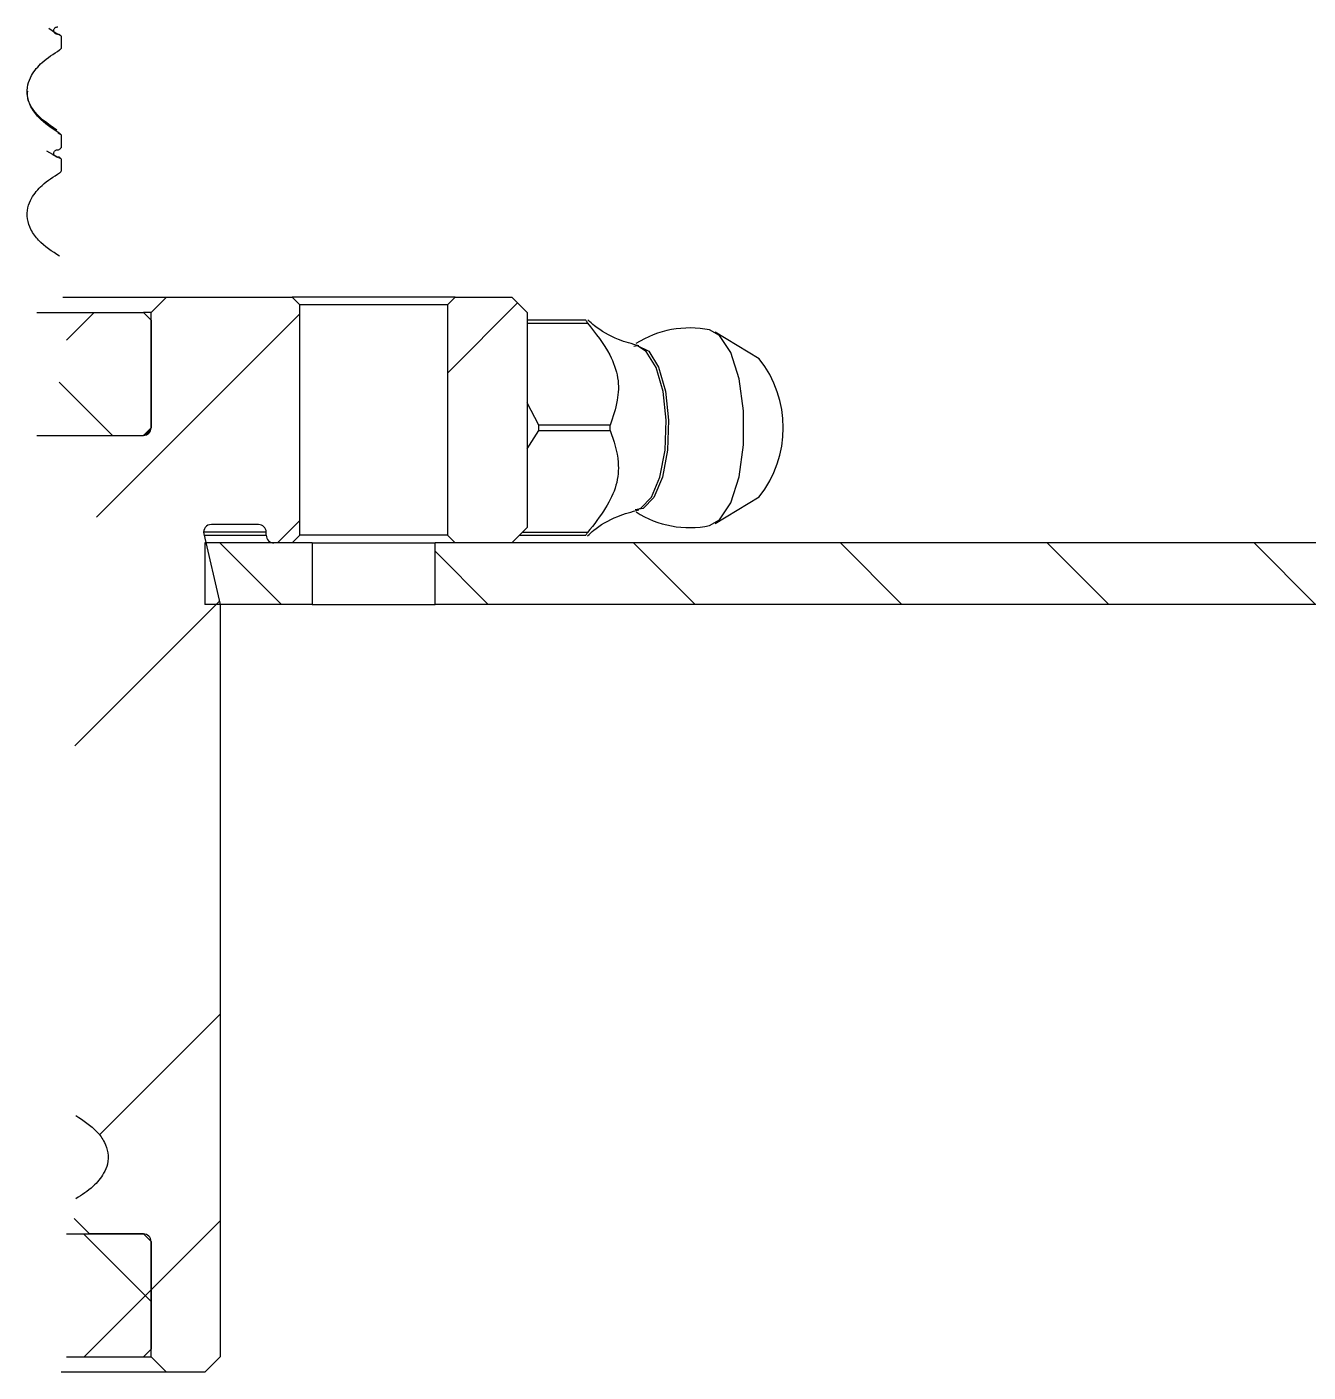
# Model space of a CAD drawing. Header units: millimetres. Extents: x 15 to 1184, y 5 to 1288.
# Drawn here: x 376.85 to 404.66, y 1127.61 to 1156.81 of the extents above; entities that cross this region are included whole.
import ezdxf

# ---------------------------------------------------------------- set-up
doc = ezdxf.new("R2010")
doc.units = ezdxf.units.MM

msp = doc.modelspace()

# ---------------------------------------------------------------- hatches: boundary and pattern name
at = {"linetype": 'Continuous', "lineweight": 18}
h = msp.add_hatch(dxfattribs=at)
h.set_pattern_fill('ANSI31', angle=90, style=0)
edge = h.paths.add_edge_path(flags=0)
edge.add_line((447.042, 1146.101), (447.042, 1178.943))
edge.add_line((447.042, 1178.943), (445.709, 1178.943))
edge.add_line((445.709, 1178.943), (445.709, 1146.101))
edge.add_arc((445.218, 1146.101), 0.491, 270, 360, ccw=False)
edge.add_line((445.218, 1145.61), (385.709, 1145.61))
edge.add_line((385.709, 1145.61), (385.709, 1144.277))
edge.add_line((385.709, 1144.277), (445.218, 1144.277))
edge.add_arc((445.218, 1146.101), 1.824, 270, 360)
h = msp.add_hatch(dxfattribs=at)
h.set_pattern_fill('ANSI32', angle=3e-322, style=0)
edge = h.paths.add_edge_path(flags=0)
edge.add_spline(control_points=[(377.875, 1146.562), (377.878, 1146.553), (377.881, 1146.545), (377.887, 1146.537), (377.892, 1146.53), (377.898, 1146.523), (377.905, 1146.518), (377.907, 1146.516), (377.91, 1146.515), (377.912, 1146.514)], knot_values=[0, 0, 0, 0, 0.00004, 0.00004, 0.00004, 0.00008, 0.00008, 0.00008, 0.000092, 0.000092, 0.000092, 0.000092], weights=[1, 1, 1, 1, 1, 1, 1, 1, 1, 1], degree=3, periodic=0)
edge.add_spline(control_points=[(377.912, 1146.514), (378.077, 1146.417), (378.236, 1146.302), (378.366, 1146.161), (378.43, 1146.092), (378.487, 1146.015), (378.53, 1145.931), (378.566, 1145.86), (378.593, 1145.782), (378.605, 1145.702), (378.616, 1145.622), (378.612, 1145.539), (378.594, 1145.46), (378.577, 1145.39), (378.549, 1145.322), (378.513, 1145.259), (378.453, 1145.152), (378.371, 1145.057), (378.282, 1144.975), (378.17, 1144.871), (378.043, 1144.783), (377.912, 1144.706)], knot_values=[0, 0, 0, 0, 0.000863, 0.000863, 0.000863, 0.001283, 0.001283, 0.001283, 0.001643, 0.001643, 0.001643, 0.002005, 0.002005, 0.002005, 0.002329, 0.002329, 0.002329, 0.002877, 0.002877, 0.002877, 0.003559, 0.003559, 0.003559, 0.003559], weights=[1, 1, 1, 1, 1, 1, 1, 1, 1, 1, 1, 1, 1, 1, 1, 1, 1, 1, 1, 1, 1, 1], degree=3, periodic=0)
edge.add_spline(control_points=[(377.912, 1144.706), (377.904, 1144.702), (377.897, 1144.696), (377.891, 1144.689), (377.886, 1144.682), (377.881, 1144.674), (377.878, 1144.666), (377.877, 1144.664), (377.876, 1144.661), (377.875, 1144.658)], knot_values=[0, 0, 0, 0, 0.00004, 0.00004, 0.00004, 0.00008, 0.00008, 0.00008, 0.000092, 0.000092, 0.000092, 0.000092], weights=[1, 1, 1, 1, 1, 1, 1, 1, 1, 1], degree=3, periodic=0)
edge.add_line((377.875, 1144.658), (377.875, 1143.895))
edge.add_spline(control_points=[(377.875, 1143.895), (377.878, 1143.886), (377.881, 1143.878), (377.887, 1143.871), (377.892, 1143.863), (377.898, 1143.857), (377.905, 1143.851), (377.907, 1143.85), (377.91, 1143.848), (377.912, 1143.847)], knot_values=[0, 0, 0, 0, 0.00004, 0.00004, 0.00004, 0.00008, 0.00008, 0.00008, 0.000092, 0.000092, 0.000092, 0.000092], weights=[1, 1, 1, 1, 1, 1, 1, 1, 1, 1], degree=3, periodic=0)
edge.add_spline(control_points=[(377.912, 1143.847), (378.077, 1143.75), (378.236, 1143.635), (378.366, 1143.494), (378.43, 1143.425), (378.487, 1143.348), (378.53, 1143.264), (378.566, 1143.193), (378.593, 1143.115), (378.605, 1143.035), (378.616, 1142.956), (378.612, 1142.872), (378.594, 1142.794), (378.577, 1142.723), (378.549, 1142.655), (378.513, 1142.592), (378.453, 1142.485), (378.371, 1142.391), (378.282, 1142.308), (378.17, 1142.205), (378.043, 1142.117), (377.912, 1142.04)], knot_values=[0, 0, 0, 0, 0.000863, 0.000863, 0.000863, 0.001283, 0.001283, 0.001283, 0.001643, 0.001643, 0.001643, 0.002005, 0.002005, 0.002005, 0.002329, 0.002329, 0.002329, 0.002877, 0.002877, 0.002877, 0.003559, 0.003559, 0.003559, 0.003559], weights=[1, 1, 1, 1, 1, 1, 1, 1, 1, 1, 1, 1, 1, 1, 1, 1, 1, 1, 1, 1, 1, 1], degree=3, periodic=0)
edge.add_spline(control_points=[(377.912, 1142.04), (377.904, 1142.035), (377.897, 1142.029), (377.891, 1142.022), (377.886, 1142.016), (377.881, 1142.008), (377.878, 1141.999), (377.877, 1141.997), (377.876, 1141.994), (377.875, 1141.992)], knot_values=[0, 0, 0, 0, 0.00004, 0.00004, 0.00004, 0.00008, 0.00008, 0.00008, 0.000092, 0.000092, 0.000092, 0.000092], weights=[1, 1, 1, 1, 1, 1, 1, 1, 1, 1], degree=3, periodic=0)
edge.add_line((377.875, 1141.992), (377.875, 1141.228))
edge.add_spline(control_points=[(377.875, 1141.228), (377.878, 1141.22), (377.881, 1141.211), (377.887, 1141.204), (377.892, 1141.197), (377.898, 1141.19), (377.905, 1141.185), (377.907, 1141.183), (377.91, 1141.182), (377.912, 1141.18)], knot_values=[0, 0, 0, 0, 0.00004, 0.00004, 0.00004, 0.00008, 0.00008, 0.00008, 0.000092, 0.000092, 0.000092, 0.000092], weights=[1, 1, 1, 1, 1, 1, 1, 1, 1, 1], degree=3, periodic=0)
edge.add_spline(control_points=[(377.912, 1141.18), (378.077, 1141.083), (378.236, 1140.969), (378.366, 1140.828), (378.43, 1140.758), (378.487, 1140.681), (378.53, 1140.598), (378.566, 1140.526), (378.593, 1140.448), (378.605, 1140.369), (378.616, 1140.289), (378.612, 1140.206), (378.594, 1140.127), (378.577, 1140.057), (378.549, 1139.988), (378.513, 1139.925), (378.453, 1139.819), (378.371, 1139.724), (378.282, 1139.641), (378.17, 1139.538), (378.043, 1139.45), (377.912, 1139.373)], knot_values=[0, 0, 0, 0, 0.000863, 0.000863, 0.000863, 0.001283, 0.001283, 0.001283, 0.001643, 0.001643, 0.001643, 0.002005, 0.002005, 0.002005, 0.002329, 0.002329, 0.002329, 0.002877, 0.002877, 0.002877, 0.003559, 0.003559, 0.003559, 0.003559], weights=[1, 1, 1, 1, 1, 1, 1, 1, 1, 1, 1, 1, 1, 1, 1, 1, 1, 1, 1, 1, 1, 1], degree=3, periodic=0)
edge.add_spline(control_points=[(377.912, 1139.373), (377.904, 1139.368), (377.897, 1139.363), (377.891, 1139.356), (377.886, 1139.349), (377.881, 1139.341), (377.878, 1139.333), (377.877, 1139.33), (377.876, 1139.328), (377.875, 1139.325)], knot_values=[0, 0, 0, 0, 0.00004, 0.00004, 0.00004, 0.00008, 0.00008, 0.00008, 0.000092, 0.000092, 0.000092, 0.000092], weights=[1, 1, 1, 1, 1, 1, 1, 1, 1, 1], degree=3, periodic=0)
edge.add_line((377.875, 1139.325), (377.875, 1138.562))
edge.add_spline(control_points=[(377.875, 1138.562), (377.878, 1138.553), (377.881, 1138.545), (377.887, 1138.537), (377.892, 1138.53), (377.898, 1138.523), (377.905, 1138.518), (377.907, 1138.516), (377.91, 1138.515), (377.912, 1138.514)], knot_values=[0, 0, 0, 0, 0.00004, 0.00004, 0.00004, 0.00008, 0.00008, 0.00008, 0.000092, 0.000092, 0.000092, 0.000092], weights=[1, 1, 1, 1, 1, 1, 1, 1, 1, 1], degree=3, periodic=0)
edge.add_spline(control_points=[(377.912, 1138.514), (378.077, 1138.417), (378.236, 1138.302), (378.366, 1138.161), (378.43, 1138.092), (378.487, 1138.015), (378.53, 1137.931), (378.566, 1137.86), (378.593, 1137.782), (378.605, 1137.702), (378.616, 1137.622), (378.612, 1137.539), (378.594, 1137.46), (378.577, 1137.39), (378.549, 1137.322), (378.513, 1137.259), (378.453, 1137.152), (378.371, 1137.057), (378.282, 1136.975), (378.17, 1136.871), (378.043, 1136.783), (377.912, 1136.706)], knot_values=[0, 0, 0, 0, 0.000863, 0.000863, 0.000863, 0.001283, 0.001283, 0.001283, 0.001643, 0.001643, 0.001643, 0.002005, 0.002005, 0.002005, 0.002329, 0.002329, 0.002329, 0.002877, 0.002877, 0.002877, 0.003559, 0.003559, 0.003559, 0.003559], weights=[1, 1, 1, 1, 1, 1, 1, 1, 1, 1, 1, 1, 1, 1, 1, 1, 1, 1, 1, 1, 1, 1], degree=3, periodic=0)
edge.add_spline(control_points=[(377.912, 1136.706), (377.904, 1136.702), (377.897, 1136.696), (377.891, 1136.689), (377.886, 1136.682), (377.881, 1136.674), (377.878, 1136.666), (377.877, 1136.664), (377.876, 1136.661), (377.875, 1136.658)], knot_values=[0, 0, 0, 0, 0.00004, 0.00004, 0.00004, 0.00008, 0.00008, 0.00008, 0.000092, 0.000092, 0.000092, 0.000092], weights=[1, 1, 1, 1, 1, 1, 1, 1, 1, 1], degree=3, periodic=0)
edge.add_line((377.875, 1136.658), (377.875, 1135.895))
edge.add_spline(control_points=[(377.875, 1135.895), (377.878, 1135.886), (377.881, 1135.878), (377.887, 1135.871), (377.892, 1135.863), (377.898, 1135.857), (377.905, 1135.851), (377.907, 1135.85), (377.91, 1135.848), (377.912, 1135.847)], knot_values=[0, 0, 0, 0, 0.00004, 0.00004, 0.00004, 0.00008, 0.00008, 0.00008, 0.000092, 0.000092, 0.000092, 0.000092], weights=[1, 1, 1, 1, 1, 1, 1, 1, 1, 1], degree=3, periodic=0)
edge.add_spline(control_points=[(377.912, 1135.847), (378.077, 1135.75), (378.236, 1135.635), (378.366, 1135.494), (378.43, 1135.425), (378.487, 1135.348), (378.53, 1135.264), (378.566, 1135.193), (378.593, 1135.115), (378.605, 1135.035), (378.616, 1134.956), (378.612, 1134.872), (378.594, 1134.794), (378.577, 1134.723), (378.549, 1134.655), (378.513, 1134.592), (378.453, 1134.485), (378.371, 1134.391), (378.282, 1134.308), (378.17, 1134.205), (378.043, 1134.117), (377.912, 1134.04)], knot_values=[0, 0, 0, 0, 0.000863, 0.000863, 0.000863, 0.001283, 0.001283, 0.001283, 0.001643, 0.001643, 0.001643, 0.002005, 0.002005, 0.002005, 0.002329, 0.002329, 0.002329, 0.002877, 0.002877, 0.002877, 0.003559, 0.003559, 0.003559, 0.003559], weights=[1, 1, 1, 1, 1, 1, 1, 1, 1, 1, 1, 1, 1, 1, 1, 1, 1, 1, 1, 1, 1, 1], degree=3, periodic=0)
edge.add_spline(control_points=[(377.912, 1134.04), (377.904, 1134.035), (377.897, 1134.029), (377.891, 1134.022), (377.886, 1134.016), (377.881, 1134.008), (377.878, 1133.999), (377.877, 1133.997), (377.876, 1133.994), (377.875, 1133.992)], knot_values=[0, 0, 0, 0, 0.00004, 0.00004, 0.00004, 0.00008, 0.00008, 0.00008, 0.000092, 0.000092, 0.000092, 0.000092], weights=[1, 1, 1, 1, 1, 1, 1, 1, 1, 1], degree=3, periodic=0)
edge.add_line((377.875, 1133.992), (377.875, 1133.228))
edge.add_spline(control_points=[(377.875, 1133.228), (377.878, 1133.22), (377.881, 1133.211), (377.887, 1133.204), (377.892, 1133.197), (377.898, 1133.19), (377.905, 1133.185), (377.907, 1133.183), (377.91, 1133.182), (377.912, 1133.18)], knot_values=[0, 0, 0, 0, 0.00004, 0.00004, 0.00004, 0.00008, 0.00008, 0.00008, 0.000092, 0.000092, 0.000092, 0.000092], weights=[1, 1, 1, 1, 1, 1, 1, 1, 1, 1], degree=3, periodic=0)
edge.add_spline(control_points=[(377.912, 1133.18), (378.077, 1133.083), (378.236, 1132.969), (378.366, 1132.828), (378.43, 1132.758), (378.487, 1132.681), (378.53, 1132.598), (378.566, 1132.526), (378.593, 1132.448), (378.605, 1132.369), (378.616, 1132.289), (378.612, 1132.206), (378.594, 1132.127), (378.577, 1132.057), (378.549, 1131.988), (378.513, 1131.925), (378.453, 1131.819), (378.371, 1131.724), (378.282, 1131.641), (378.17, 1131.538), (378.043, 1131.45), (377.912, 1131.373)], knot_values=[0, 0, 0, 0, 0.000863, 0.000863, 0.000863, 0.001283, 0.001283, 0.001283, 0.001643, 0.001643, 0.001643, 0.002005, 0.002005, 0.002005, 0.002329, 0.002329, 0.002329, 0.002877, 0.002877, 0.002877, 0.003559, 0.003559, 0.003559, 0.003559], weights=[1, 1, 1, 1, 1, 1, 1, 1, 1, 1, 1, 1, 1, 1, 1, 1, 1, 1, 1, 1, 1, 1], degree=3, periodic=0)
edge.add_spline(control_points=[(377.912, 1131.373), (377.904, 1131.368), (377.897, 1131.363), (377.891, 1131.356), (377.886, 1131.349), (377.881, 1131.341), (377.878, 1131.333), (377.877, 1131.33), (377.876, 1131.328), (377.875, 1131.325)], knot_values=[0, 0, 0, 0, 0.00004, 0.00004, 0.00004, 0.00008, 0.00008, 0.00008, 0.000092, 0.000092, 0.000092, 0.000092], weights=[1, 1, 1, 1, 1, 1, 1, 1, 1, 1], degree=3, periodic=0)
edge.add_line((377.875, 1131.325), (377.875, 1130.943))
edge.add_line((377.875, 1130.943), (378.209, 1130.61))
edge.add_line((378.209, 1130.61), (379.375, 1130.61))
edge.add_arc((379.375, 1130.443), 0.167, 0, 90, ccw=False)
edge.add_line((379.542, 1130.443), (379.542, 1127.943))
edge.add_line((379.542, 1127.943), (379.875, 1127.61))
edge.add_line((379.875, 1127.61), (380.709, 1127.61))
edge.add_line((380.709, 1127.61), (381.042, 1127.943))
edge.add_line((381.042, 1127.943), (381.042, 1144.277))
edge.add_line((381.042, 1144.277), (380.689, 1145.806))
edge.add_arc((380.851, 1145.843), 0.167, 90, 192.9946, ccw=False)
edge.add_line((380.851, 1146.01), (381.875, 1146.01))
edge.add_arc((381.875, 1145.843), 0.167, 0, 90, ccw=False)
edge.add_line((382.042, 1145.843), (382.042, 1145.777))
edge.add_arc((382.209, 1145.777), 0.167, 180, 270)
edge.add_line((382.209, 1145.61), (382.609, 1145.61))
edge.add_line((382.609, 1145.61), (382.775, 1145.777))
edge.add_line((382.775, 1145.777), (382.775, 1150.777))
edge.add_line((382.775, 1150.777), (382.609, 1150.943))
edge.add_line((382.609, 1150.943), (379.875, 1150.943))
edge.add_line((379.875, 1150.943), (379.542, 1150.61))
edge.add_line((379.542, 1150.61), (379.542, 1148.11))
edge.add_arc((379.375, 1148.11), 0.167, 270, 360, ccw=False)
edge.add_line((379.375, 1147.943), (378.523, 1147.943))
edge.add_spline(control_points=[(378.523, 1147.943), (378.52, 1147.937), (378.517, 1147.931), (378.513, 1147.925), (378.453, 1147.819), (378.371, 1147.724), (378.282, 1147.641), (378.17, 1147.538), (378.043, 1147.45), (377.912, 1147.373)], knot_values=[0.002298, 0.002298, 0.002298, 0.002298, 0.002329, 0.002329, 0.002329, 0.002877, 0.002877, 0.002877, 0.003559, 0.003559, 0.003559, 0.003559], weights=[1, 1, 1, 1, 1, 1, 1, 1, 1, 1], degree=3, periodic=0)
edge.add_spline(control_points=[(377.912, 1147.373), (377.904, 1147.368), (377.897, 1147.363), (377.891, 1147.356), (377.886, 1147.349), (377.881, 1147.341), (377.878, 1147.333), (377.877, 1147.33), (377.876, 1147.328), (377.875, 1147.325)], knot_values=[0, 0, 0, 0, 0.00004, 0.00004, 0.00004, 0.00008, 0.00008, 0.00008, 0.000092, 0.000092, 0.000092, 0.000092], weights=[1, 1, 1, 1, 1, 1, 1, 1, 1, 1], degree=3, periodic=0)
edge.add_line((377.875, 1147.325), (377.875, 1146.562))
h = msp.add_hatch(dxfattribs=at)
h.set_pattern_fill('ANSI32', angle=3e-322, style=0)
h.paths.add_polyline_path([(387.709, 1145.943), (387.709, 1150.61), (387.375, 1150.943), (386.142, 1150.943), (385.975, 1150.777), (385.975, 1145.777), (386.142, 1145.61), (387.375, 1145.61)], flags=0)
h = msp.add_hatch(dxfattribs=at)
h.set_pattern_fill('ANSI37', angle=90, style=0)
edge = h.paths.add_edge_path(flags=0)
edge.add_line((379.375, 1147.943), (379.542, 1148.11))
edge.add_line((379.542, 1148.11), (379.542, 1150.443))
edge.add_line((379.542, 1150.443), (379.375, 1150.61))
edge.add_line((379.375, 1150.61), (377.06, 1150.61))
edge.add_spline(control_points=[(377.06, 1150.61), (377.104, 1150.529), (377.16, 1150.454), (377.223, 1150.386), (377.353, 1150.246), (377.512, 1150.133), (377.678, 1150.037)], knot_values=[0.002318, 0.002318, 0.002318, 0.002318, 0.002732, 0.002732, 0.002732, 0.003597, 0.003597, 0.003597, 0.003597], weights=[1, 1, 1, 1, 1, 1, 1], degree=3, periodic=0)
edge.add_spline(control_points=[(377.678, 1150.037), (377.685, 1150.033), (377.691, 1150.028), (377.696, 1150.022), (377.701, 1150.017), (377.705, 1150.011), (377.709, 1150.005)], knot_values=[0, 0, 0, 0, 0.000035, 0.000035, 0.000035, 0.000067, 0.000067, 0.000067, 0.000067], weights=[1, 1, 1, 1, 1, 1, 1], degree=3, periodic=0)
edge.add_line((377.709, 1150.005), (377.709, 1149.723))
edge.add_spline(control_points=[(377.709, 1149.723), (377.708, 1149.722), (377.707, 1149.721), (377.706, 1149.72), (377.702, 1149.712), (377.696, 1149.705), (377.689, 1149.7), (377.682, 1149.694), (377.674, 1149.69), (377.666, 1149.687), (377.657, 1149.684), (377.648, 1149.682), (377.64, 1149.682)], knot_values=[0, 0, 0, 0, 0.000007, 0.000007, 0.000007, 0.000047, 0.000047, 0.000047, 0.000087, 0.000087, 0.000087, 0.000128, 0.000128, 0.000128, 0.000128], weights=[1, 1, 1, 1, 1, 1, 1, 1, 1, 1, 1, 1, 1], degree=3, periodic=0)
edge.add_spline(control_points=[(377.64, 1149.682), (377.638, 1149.682), (377.637, 1149.682), (377.636, 1149.682), (377.635, 1149.682), (377.634, 1149.682), (377.634, 1149.682), (377.633, 1149.682), (377.632, 1149.682), (377.632, 1149.682)], knot_values=[0, 0, 0, 0, 0.000006, 0.000006, 0.000006, 0.000009, 0.000009, 0.000009, 0.000012, 0.000012, 0.000012, 0.000012], weights=[1, 1, 1, 1, 1, 1, 1, 1, 1, 1], degree=3, periodic=0)
edge.add_spline(control_points=[(377.632, 1149.682), (377.629, 1149.682), (377.626, 1149.682), (377.623, 1149.682), (377.614, 1149.681), (377.606, 1149.678), (377.598, 1149.674), (377.59, 1149.671), (377.582, 1149.665), (377.576, 1149.659), (377.569, 1149.653), (377.564, 1149.645), (377.56, 1149.637), (377.556, 1149.629), (377.554, 1149.62), (377.553, 1149.611), (377.552, 1149.602), (377.553, 1149.593), (377.555, 1149.584), (377.557, 1149.575), (377.56, 1149.567), (377.565, 1149.559), (377.57, 1149.552), (377.576, 1149.545), (377.583, 1149.54), (377.59, 1149.534), (377.598, 1149.53), (377.606, 1149.527), (377.614, 1149.524), (377.623, 1149.523), (377.632, 1149.523)], knot_values=[0, 0, 0, 0, 0.000012, 0.000012, 0.000012, 0.000053, 0.000053, 0.000053, 0.000094, 0.000094, 0.000094, 0.000135, 0.000135, 0.000135, 0.000176, 0.000176, 0.000176, 0.000216, 0.000216, 0.000216, 0.000257, 0.000257, 0.000257, 0.000297, 0.000297, 0.000297, 0.000338, 0.000338, 0.000338, 0.000378, 0.000378, 0.000378, 0.000378], weights=[1, 1, 1, 1, 1, 1, 1, 1, 1, 1, 1, 1, 1, 1, 1, 1, 1, 1, 1, 1, 1, 1, 1, 1, 1, 1, 1, 1, 1, 1, 1], degree=3, periodic=0)
edge.add_spline(control_points=[(377.632, 1149.523), (377.633, 1149.523), (377.635, 1149.523), (377.636, 1149.523), (377.637, 1149.523), (377.637, 1149.523), (377.638, 1149.523), (377.639, 1149.523), (377.639, 1149.523), (377.64, 1149.523)], knot_values=[0, 0, 0, 0, 0.000006, 0.000006, 0.000006, 0.000009, 0.000009, 0.000009, 0.000012, 0.000012, 0.000012, 0.000012], weights=[1, 1, 1, 1, 1, 1, 1, 1, 1, 1], degree=3, periodic=0)
edge.add_spline(control_points=[(377.64, 1149.523), (377.65, 1149.523), (377.659, 1149.521), (377.668, 1149.518), (377.677, 1149.514), (377.685, 1149.51), (377.691, 1149.504), (377.698, 1149.498), (377.704, 1149.491), (377.709, 1149.484)], knot_values=[0, 0, 0, 0, 0.000043, 0.000043, 0.000043, 0.000083, 0.000083, 0.000083, 0.000123, 0.000123, 0.000123, 0.000123], weights=[1, 1, 1, 1, 1, 1, 1, 1, 1, 1], degree=3, periodic=0)
edge.add_line((377.709, 1149.484), (377.709, 1149.215))
edge.add_spline(control_points=[(377.709, 1149.215), (377.705, 1149.208), (377.7, 1149.202), (377.695, 1149.196), (377.69, 1149.191), (377.684, 1149.187), (377.678, 1149.183)], knot_values=[0, 0, 0, 0, 0.000035, 0.000035, 0.000035, 0.000067, 0.000067, 0.000067, 0.000067], weights=[1, 1, 1, 1, 1, 1, 1], degree=3, periodic=0)
edge.add_spline(control_points=[(377.678, 1149.183), (377.543, 1149.105), (377.413, 1149.015), (377.299, 1148.91), (377.21, 1148.827), (377.129, 1148.733), (377.07, 1148.627), (377.034, 1148.564), (377.006, 1148.495), (376.99, 1148.424), (376.971, 1148.345), (376.968, 1148.261), (376.98, 1148.181), (376.992, 1148.101), (377.019, 1148.022), (377.056, 1147.951), (377.058, 1147.948), (377.059, 1147.946), (377.06, 1147.943)], knot_values=[0, 0, 0, 0, 0.000701, 0.000701, 0.000701, 0.001248, 0.001248, 0.001248, 0.001575, 0.001575, 0.001575, 0.001941, 0.001941, 0.001941, 0.002305, 0.002305, 0.002305, 0.002318, 0.002318, 0.002318, 0.002318], weights=[1, 1, 1, 1, 1, 1, 1, 1, 1, 1, 1, 1, 1, 1, 1, 1, 1, 1, 1], degree=3, periodic=0)
edge.add_line((377.06, 1147.943), (379.375, 1147.943))
h = msp.add_hatch(dxfattribs=at)
h.set_pattern_fill('ANSI31', angle=90, style=0)
h.paths.add_polyline_path([(383.042, 1145.61), (380.709, 1145.61), (380.709, 1144.277), (383.042, 1144.277)], flags=0)
h = msp.add_hatch(dxfattribs=at)
h.set_pattern_fill('ANSI37', angle=90, style=0)
edge = h.paths.add_edge_path(flags=0)
edge.add_line((379.542, 1130.443), (379.375, 1130.61))
edge.add_line((379.375, 1130.61), (377.709, 1130.61))
edge.add_line((377.709, 1130.61), (377.709, 1130.548))
edge.add_spline(control_points=[(377.709, 1130.548), (377.705, 1130.541), (377.7, 1130.535), (377.695, 1130.529), (377.69, 1130.524), (377.684, 1130.52), (377.678, 1130.516)], knot_values=[0, 0, 0, 0, 0.000035, 0.000035, 0.000035, 0.000067, 0.000067, 0.000067, 0.000067], weights=[1, 1, 1, 1, 1, 1, 1], degree=3, periodic=0)
edge.add_spline(control_points=[(377.678, 1130.516), (377.543, 1130.438), (377.413, 1130.349), (377.299, 1130.243), (377.21, 1130.16), (377.129, 1130.066), (377.07, 1129.96), (377.034, 1129.897), (377.006, 1129.828), (376.99, 1129.758), (376.971, 1129.678), (376.968, 1129.594), (376.98, 1129.514), (376.992, 1129.434), (377.019, 1129.356), (377.056, 1129.284), (377.1, 1129.2), (377.158, 1129.123), (377.223, 1129.053), (377.353, 1128.913), (377.512, 1128.799), (377.678, 1128.703)], knot_values=[0, 0, 0, 0, 0.000701, 0.000701, 0.000701, 0.001248, 0.001248, 0.001248, 0.001575, 0.001575, 0.001575, 0.001941, 0.001941, 0.001941, 0.002305, 0.002305, 0.002305, 0.002732, 0.002732, 0.002732, 0.003597, 0.003597, 0.003597, 0.003597], weights=[1, 1, 1, 1, 1, 1, 1, 1, 1, 1, 1, 1, 1, 1, 1, 1, 1, 1, 1, 1, 1, 1], degree=3, periodic=0)
edge.add_spline(control_points=[(377.678, 1128.703), (377.685, 1128.7), (377.691, 1128.695), (377.696, 1128.689), (377.701, 1128.684), (377.705, 1128.678), (377.709, 1128.672)], knot_values=[0, 0, 0, 0, 0.000035, 0.000035, 0.000035, 0.000067, 0.000067, 0.000067, 0.000067], weights=[1, 1, 1, 1, 1, 1, 1], degree=3, periodic=0)
edge.add_line((377.709, 1128.672), (377.709, 1128.39))
edge.add_spline(control_points=[(377.709, 1128.39), (377.708, 1128.389), (377.707, 1128.388), (377.706, 1128.386), (377.702, 1128.379), (377.696, 1128.372), (377.689, 1128.366), (377.682, 1128.361), (377.674, 1128.356), (377.666, 1128.353), (377.657, 1128.351), (377.648, 1128.349), (377.64, 1128.349)], knot_values=[0, 0, 0, 0, 0.000007, 0.000007, 0.000007, 0.000047, 0.000047, 0.000047, 0.000087, 0.000087, 0.000087, 0.000128, 0.000128, 0.000128, 0.000128], weights=[1, 1, 1, 1, 1, 1, 1, 1, 1, 1, 1, 1, 1], degree=3, periodic=0)
edge.add_spline(control_points=[(377.64, 1128.349), (377.638, 1128.349), (377.637, 1128.349), (377.636, 1128.349), (377.635, 1128.349), (377.634, 1128.349), (377.634, 1128.349), (377.633, 1128.349), (377.632, 1128.349), (377.632, 1128.349)], knot_values=[0, 0, 0, 0, 0.000006, 0.000006, 0.000006, 0.000009, 0.000009, 0.000009, 0.000012, 0.000012, 0.000012, 0.000012], weights=[1, 1, 1, 1, 1, 1, 1, 1, 1, 1], degree=3, periodic=0)
edge.add_spline(control_points=[(377.632, 1128.349), (377.629, 1128.349), (377.626, 1128.349), (377.623, 1128.348), (377.614, 1128.347), (377.606, 1128.345), (377.598, 1128.341), (377.59, 1128.337), (377.582, 1128.332), (377.576, 1128.326), (377.569, 1128.319), (377.564, 1128.312), (377.56, 1128.304), (377.556, 1128.295), (377.554, 1128.287), (377.553, 1128.278), (377.552, 1128.269), (377.553, 1128.259), (377.555, 1128.251), (377.557, 1128.242), (377.56, 1128.234), (377.565, 1128.226), (377.57, 1128.219), (377.576, 1128.212), (377.583, 1128.206), (377.59, 1128.201), (377.598, 1128.197), (377.606, 1128.194), (377.614, 1128.191), (377.623, 1128.189), (377.632, 1128.189)], knot_values=[0, 0, 0, 0, 0.000012, 0.000012, 0.000012, 0.000053, 0.000053, 0.000053, 0.000094, 0.000094, 0.000094, 0.000135, 0.000135, 0.000135, 0.000176, 0.000176, 0.000176, 0.000216, 0.000216, 0.000216, 0.000257, 0.000257, 0.000257, 0.000297, 0.000297, 0.000297, 0.000338, 0.000338, 0.000338, 0.000378, 0.000378, 0.000378, 0.000378], weights=[1, 1, 1, 1, 1, 1, 1, 1, 1, 1, 1, 1, 1, 1, 1, 1, 1, 1, 1, 1, 1, 1, 1, 1, 1, 1, 1, 1, 1, 1, 1], degree=3, periodic=0)
edge.add_spline(control_points=[(377.632, 1128.189), (377.633, 1128.189), (377.635, 1128.189), (377.636, 1128.189), (377.637, 1128.189), (377.637, 1128.189), (377.638, 1128.189), (377.639, 1128.189), (377.639, 1128.189), (377.64, 1128.189)], knot_values=[0, 0, 0, 0, 0.000006, 0.000006, 0.000006, 0.000009, 0.000009, 0.000009, 0.000012, 0.000012, 0.000012, 0.000012], weights=[1, 1, 1, 1, 1, 1, 1, 1, 1, 1], degree=3, periodic=0)
edge.add_spline(control_points=[(377.64, 1128.189), (377.65, 1128.189), (377.659, 1128.188), (377.668, 1128.184), (377.677, 1128.181), (377.685, 1128.176), (377.691, 1128.171), (377.698, 1128.165), (377.704, 1128.158), (377.709, 1128.15)], knot_values=[0, 0, 0, 0, 0.000043, 0.000043, 0.000043, 0.000083, 0.000083, 0.000083, 0.000123, 0.000123, 0.000123, 0.000123], weights=[1, 1, 1, 1, 1, 1, 1, 1, 1, 1], degree=3, periodic=0)
edge.add_line((377.709, 1128.15), (377.709, 1127.943))
edge.add_line((377.709, 1127.943), (379.375, 1127.943))
edge.add_line((379.375, 1127.943), (379.542, 1128.11))
edge.add_line((379.542, 1128.11), (379.542, 1130.443))

# ---------------------------------------------------------------- linework, layer by layer
at = {"color": 7, "linetype": 'Continuous', "lineweight": 25}
for p, q in [((377.323, 1156.785), (377.484, 1156.677)), ((377.411, 1156.721), (377.512, 1156.653)), ((377.588, 1156.614), (377.55, 1156.639)), ((377.588, 1156.614), (377.588, 1156.345)), ((377.588, 1154.469), (377.548, 1154.491)), ((377.588, 1154.469), (377.588, 1154.187)), ((377.271, 1154.122), (377.52, 1153.987)), ((377.403, 1154.046), (377.512, 1153.986)), ((377.588, 1153.947), (377.541, 1153.973)), ((377.588, 1153.947), (377.588, 1153.678)), ((377.624, 1150.943), (379.875, 1150.943)), ((379.542, 1150.61), (379.875, 1150.943)), ((379.875, 1150.943), (382.609, 1150.943)), ((382.775, 1150.777), (382.609, 1150.943)), ((386.142, 1150.943), (382.609, 1150.943)), ((386.142, 1150.943), (385.975, 1150.777)), ((386.142, 1150.943), (387.375, 1150.943)), ((387.375, 1150.943), (387.709, 1150.61)), ((377.06, 1150.61), (379.375, 1150.61)), ((379.375, 1150.61), (379.542, 1150.443)), ((379.542, 1150.61), (379.375, 1150.61)), ((379.542, 1148.11), (379.542, 1150.61)), ((382.775, 1145.777), (382.775, 1150.777)), ((385.975, 1150.777), (382.775, 1150.777)), ((385.975, 1150.777), (385.975, 1145.777)), ((387.709, 1150.61), (387.709, 1145.943)), ((379.542, 1150.443), (379.542, 1148.11)), ((388.98, 1150.443), (387.709, 1150.443)), ((387.709, 1150.384), (389.019, 1150.384)), ((392.746, 1149.609), (391.787, 1150.185)), ((387.964, 1148.169), (387.709, 1148.653)), ((379.542, 1148.11), (379.375, 1147.943)), ((387.709, 1147.651), (387.964, 1148.051)), ((389.509, 1148.169), (387.964, 1148.169)), ((387.964, 1148.051), (389.509, 1148.051)), ((377.06, 1147.943), (379.375, 1147.943)), ((378.523, 1147.943), (379.375, 1147.943)), ((391.787, 1146.035), (392.746, 1146.611)), ((381.875, 1146.01), (380.851, 1146.01)), ((387.709, 1145.943), (387.375, 1145.61)), ((380.689, 1145.806), (381.042, 1144.277)), ((382.042, 1145.777), (382.042, 1145.843)), ((382.609, 1145.61), (382.775, 1145.777)), ((385.975, 1145.777), (382.775, 1145.777)), ((385.975, 1145.777), (386.142, 1145.61)), ((387.542, 1145.777), (388.98, 1145.777)), ((389.019, 1145.835), (387.601, 1145.835)), ((380.709, 1145.61), (380.709, 1144.277)), ((383.042, 1145.61), (380.709, 1145.61)), ((382.609, 1145.61), (382.209, 1145.61)), ((383.042, 1145.61), (383.042, 1144.277)), ((383.042, 1145.61), (385.709, 1145.61)), ((385.709, 1144.277), (385.709, 1145.61)), ((445.218, 1145.61), (385.709, 1145.61)), ((387.375, 1145.61), (386.142, 1145.61)), ((383.042, 1144.277), (380.709, 1144.277)), ((381.042, 1144.277), (381.042, 1127.943)), ((383.042, 1144.277), (385.709, 1144.277)), ((445.218, 1144.277), (385.709, 1144.277)), ((378.209, 1130.61), (377.875, 1130.943)), ((377.709, 1130.61), (379.375, 1130.61)), ((379.375, 1130.61), (378.209, 1130.61)), ((379.375, 1130.61), (379.542, 1130.443)), ((379.542, 1130.443), (379.542, 1128.11)), ((379.542, 1127.943), (379.542, 1130.443)), ((379.542, 1128.11), (379.375, 1127.943)), ((377.709, 1127.943), (379.375, 1127.943)), ((379.375, 1127.943), (379.542, 1127.943)), ((379.875, 1127.61), (379.542, 1127.943)), ((381.042, 1127.943), (380.709, 1127.61)), ((379.875, 1127.61), (377.588, 1127.61)), ((380.709, 1127.61), (379.875, 1127.61))]:
    msp.add_line(p, q, dxfattribs=at)
at = {"color": 8, "linetype": 'Continuous', "lineweight": 25}
for p, q in [((377.484, 1156.677), (377.52, 1156.653)), ((377.519, 1154.522), (377.558, 1154.501)), ((382.042, 1145.843), (380.685, 1145.843)), ((380.696, 1145.777), (382.042, 1145.777))]:
    msp.add_line(p, q, dxfattribs=at)
at = {"color": 7, "linetype": 'Continuous', "lineweight": 25, "flags": 128}
for points in [[(391.667, 1145.987), (391.883, 1146.109), (392.128, 1146.479), (392.31, 1147.045), (392.407, 1147.74), (392.407, 1148.48), (392.31, 1149.175), (392.128, 1149.741), (391.883, 1150.111), (391.667, 1150.233)], [(390.022, 1149.882), (390.098, 1149.894), (390.345, 1149.773), (390.558, 1149.428), (390.709, 1148.905), (390.778, 1148.274), (390.755, 1147.622), (390.643, 1147.035), (390.458, 1146.593), (390.224, 1146.357), (390.055, 1146.33)], [(390.12, 1146.346), (390.173, 1146.366), (390.406, 1146.602), (390.59, 1147.041), (390.701, 1147.624), (390.724, 1148.274), (390.656, 1148.901), (390.506, 1149.421), (390.294, 1149.764), (390.121, 1149.874)]]:
    msp.add_lwpolyline(points, dxfattribs=at)
at = {"color": 7, "linetype": 'Continuous', "lineweight": 25}
for centre, radius, start, end in [((387.751, 1149.587), 1.498, 32.174, 34.8753), ((391.235, 1148.11), 2.167, 78.4732, 122.5464), ((390.85, 1148.11), 2.417, 321.6797, 38.3203), ((379.375, 1148.11), 0.167, 270, 0), ((381.369, 1148.11), 6.594, 359.4886, 0.5114), ((382.244, 1148.11), 7.265, 359.5358, 0.4642), ((391.235, 1148.11), 2.167, 237.5162, 281.5268), ((380.851, 1145.843), 0.167, 90, 192.9946), ((381.875, 1145.843), 0.167, 0, 90), ((382.209, 1145.777), 0.167, 180, 270), ((387.751, 1146.633), 1.498, 325.1247, 327.826), ((379.375, 1130.443), 0.167, 0, 90)]:
    msp.add_arc(centre, radius, start, end, dxfattribs=at)
for points, knots in [([(377.512, 1156.653), (377.503, 1156.654), (377.485, 1156.656), (377.461, 1156.669), (377.443, 1156.689), (377.433, 1156.714), (377.431, 1156.742), (377.438, 1156.768), (377.454, 1156.791), (377.476, 1156.806), (377.497, 1156.812), (377.508, 1156.813), (377.511, 1156.813)], [0, 0, 0, 0, 0.106522, 0.213012, 0.31981, 0.427204, 0.535281, 0.643632, 0.751912, 0.859597, 0.966614, 1, 1, 1, 1]), ([(377.511, 1156.813), (377.512, 1156.813), (377.513, 1156.813), (377.516, 1156.813), (377.518, 1156.813), (377.519, 1156.813)], [0, 0, 0, 0, 0.270814, 0.541616, 1, 1, 1, 1]), ([(377.52, 1156.653), (377.519, 1156.653), (377.517, 1156.653), (377.515, 1156.653), (377.513, 1156.653), (377.512, 1156.653)], [0, 0, 0, 0, 0.270814, 0.541616, 1, 1, 1, 1]), ([(377.588, 1156.614), (377.583, 1156.621), (377.572, 1156.636), (377.548, 1156.65), (377.529, 1156.652), (377.52, 1156.653)], [0, 0, 0, 0, 0.325045, 0.650207, 1, 1, 1, 1]), ([(377.558, 1154.501), (377.395, 1154.606), (377.153, 1154.763), (376.931, 1155.062), (376.844, 1155.309), (376.854, 1155.55), (376.96, 1155.807), (377.191, 1156.079), (377.426, 1156.229), (377.558, 1156.313)], [0, 0, 0, 0, 0.2398177, 0.3587445, 0.4599474, 0.5617065, 0.6528072, 0.8047072, 1, 1, 1, 1]), ([(377.558, 1156.313), (377.564, 1156.317), (377.576, 1156.326), (377.584, 1156.338), (377.588, 1156.345)], [0, 0, 0, 0, 0.48029, 1, 1, 1, 1]), ([(377.496, 1154.573), (377.299, 1154.708), (377.027, 1154.894), (376.854, 1155.24), (376.862, 1155.373), (376.864, 1155.417)], [0, 0, 0, 0, 0.636964, 0.879396, 1, 1, 1, 1]), ([(377.588, 1154.469), (377.584, 1154.475), (377.576, 1154.488), (377.564, 1154.496), (377.558, 1154.501)], [0, 0, 0, 0, 0.480562, 1, 1, 1, 1]), ([(377.512, 1153.986), (377.503, 1153.987), (377.485, 1153.989), (377.461, 1154.003), (377.443, 1154.023), (377.433, 1154.048), (377.431, 1154.075), (377.438, 1154.101), (377.454, 1154.124), (377.476, 1154.14), (377.497, 1154.146), (377.508, 1154.146), (377.511, 1154.146)], [0, 0, 0, 0, 0.106523, 0.213013, 0.319812, 0.42728, 0.535278, 0.643629, 0.751911, 0.859596, 0.966614, 1, 1, 1, 1]), ([(377.511, 1154.146), (377.512, 1154.146), (377.513, 1154.146), (377.516, 1154.146), (377.518, 1154.146), (377.519, 1154.146)], [0, 0, 0, 0, 0.270814, 0.541616, 1, 1, 1, 1]), ([(377.519, 1154.146), (377.528, 1154.147), (377.546, 1154.149), (377.569, 1154.163), (377.582, 1154.177), (377.587, 1154.186), (377.588, 1154.187)], [0, 0, 0, 0, 0.315646, 0.631236, 0.947844, 1, 1, 1, 1]), ([(377.52, 1153.987), (377.519, 1153.987), (377.517, 1153.987), (377.515, 1153.986), (377.513, 1153.986), (377.512, 1153.986)], [0, 0, 0, 0, 0.270803, 0.541616, 1, 1, 1, 1]), ([(377.588, 1153.947), (377.583, 1153.955), (377.572, 1153.969), (377.548, 1153.984), (377.529, 1153.986), (377.52, 1153.987)], [0, 0, 0, 0, 0.32492, 0.650142, 1, 1, 1, 1]), ([(377.558, 1151.834), (377.395, 1151.939), (377.153, 1152.097), (376.931, 1152.396), (376.844, 1152.642), (376.854, 1152.883), (376.96, 1153.141), (377.191, 1153.413), (377.426, 1153.562), (377.558, 1153.647)], [0, 0, 0, 0, 0.239812, 0.358739, 0.459942, 0.561701, 0.652809, 0.804703, 1, 1, 1, 1]), ([(377.558, 1153.647), (377.564, 1153.651), (377.576, 1153.659), (377.584, 1153.672), (377.588, 1153.678)], [0, 0, 0, 0, 0.480147, 1, 1, 1, 1]), ([(389.019, 1150.384), (389.195, 1150.16), (389.488, 1149.787), (389.707, 1149.192), (389.679, 1148.668), (389.569, 1148.344), (389.509, 1148.169)], [0, 0, 0, 0, 0.321747, 0.534468, 0.747226, 1, 1, 1, 1]), ([(390.131, 1149.892), (389.982, 1149.931), (389.619, 1150.025), (389.233, 1150.259), (389.069, 1150.408), (389.021, 1150.452)], [0, 0, 0, 0, 0.332261, 0.805953, 1, 1, 1, 1]), ([(379.505, 1148.073), (379.504, 1148.067), (379.501, 1148.043), (379.478, 1148.005), (379.439, 1147.968), (379.403, 1147.95), (379.383, 1147.947), (379.379, 1147.947)], [0, 0, 0, 0, 0.089808, 0.37186, 0.655312, 0.943619, 1, 1, 1, 1]), ([(389.509, 1148.051), (389.586, 1147.826), (389.714, 1147.453), (389.67, 1146.859), (389.41, 1146.334), (389.157, 1146.011), (389.019, 1145.835)], [0, 0, 0, 0, 0.321749, 0.534471, 0.747222, 1, 1, 1, 1]), ([(389.019, 1145.767), (389.062, 1145.806), (389.219, 1145.952), (389.605, 1146.188), (389.975, 1146.287), (390.131, 1146.329)], [0, 0, 0, 0, 0.17614, 0.652668, 1, 1, 1, 1]), ([(377.912, 1133.18), (378.074, 1133.074), (378.315, 1132.915), (378.535, 1132.616), (378.62, 1132.371), (378.609, 1132.132), (378.501, 1131.874), (378.272, 1131.605), (378.04, 1131.456), (377.912, 1131.373)], [0, 0, 0, 0, 0.241536, 0.360066, 0.461219, 0.562918, 0.654137, 0.808091, 1, 1, 1, 1])]:
    msp.add_open_spline(points, degree=3, knots=knots, dxfattribs=at)

doc.saveas('drawing.dxf')
